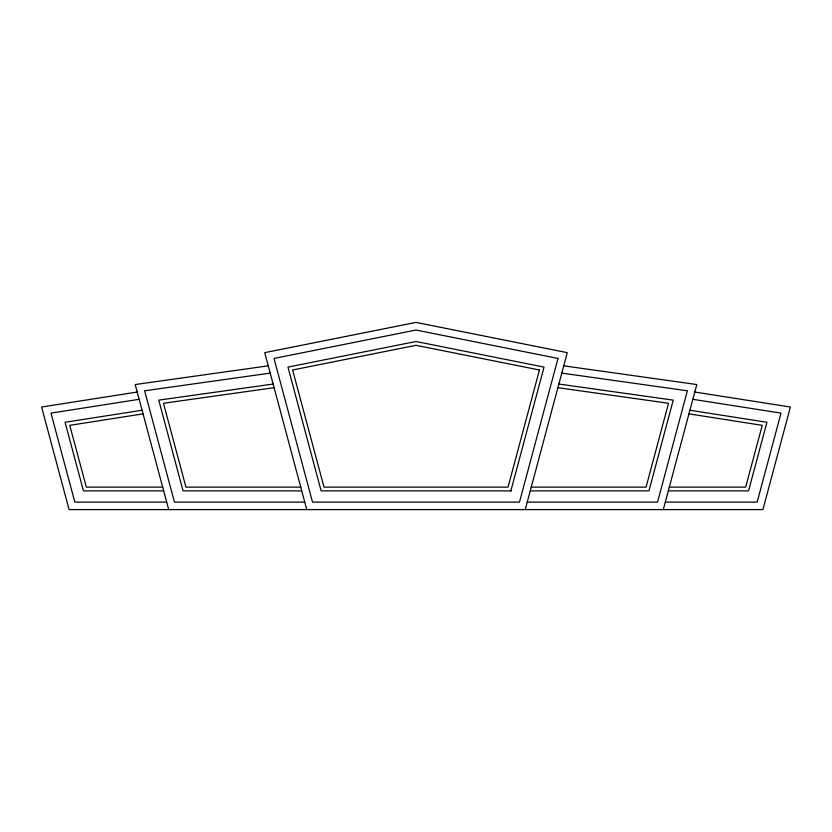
<?xml version="1.0" encoding="UTF-8"?>
<svg xmlns="http://www.w3.org/2000/svg" width="832" height="832" viewBox="0 0 832 832"><rect width="100%" height="100%" fill="white"/><g stroke="black" fill="none" stroke-linecap="round" stroke-linejoin="round"><path stroke-width="1.25" d="M510.869 490.88L544.034 367.099L416 341.494L287.966 367.099L321.131 490.88L511.326 490.88M525.231 509.6L567.278 352.654L416 322.4L264.722 352.654L306.769 509.6M663.291 509.6L696.8 384.55L563.753 365.83M137.207 392.038L41.6 407.014L69.087 509.6L762.913 509.6L790.4 407.014L694.793 392.038M139.152 399.308L50.991 413.119L74.838 502.112L166.702 502.112M142.074 410.228L65.073 422.282L83.45 490.88L163.696 490.88M143.052 413.858L69.763 425.339L86.32 487.136L162.687 487.136M268.247 365.83L135.2 384.55L168.709 509.6M270.202 373.121L144.622 390.79L174.45 502.112L304.762 502.112M273.125 384.051L158.756 400.14L183.071 490.88L301.756 490.88M274.102 387.691L163.467 403.26L185.942 487.136L300.747 487.136M531.253 487.136L646.058 487.136L668.533 403.26L557.898 387.691M669.313 487.136L745.68 487.136L762.237 425.339L688.948 413.858M530.244 490.88L648.929 490.88L673.244 400.14L558.875 384.051M668.304 490.88L748.55 490.88L766.927 422.282L689.926 410.228M527.238 502.112L657.55 502.112L687.378 390.79L561.798 373.121M665.298 502.112L757.162 502.112L781.009 413.119L692.848 399.308M539.427 369.99L508.04 487.136L324.002 487.136L292.614 369.99L416 345.311L539.427 369.99M557.981 358.436L519.48 502.112L312.52 502.112L274.019 358.436L416 330.034L557.981 358.436"/></g></svg>
